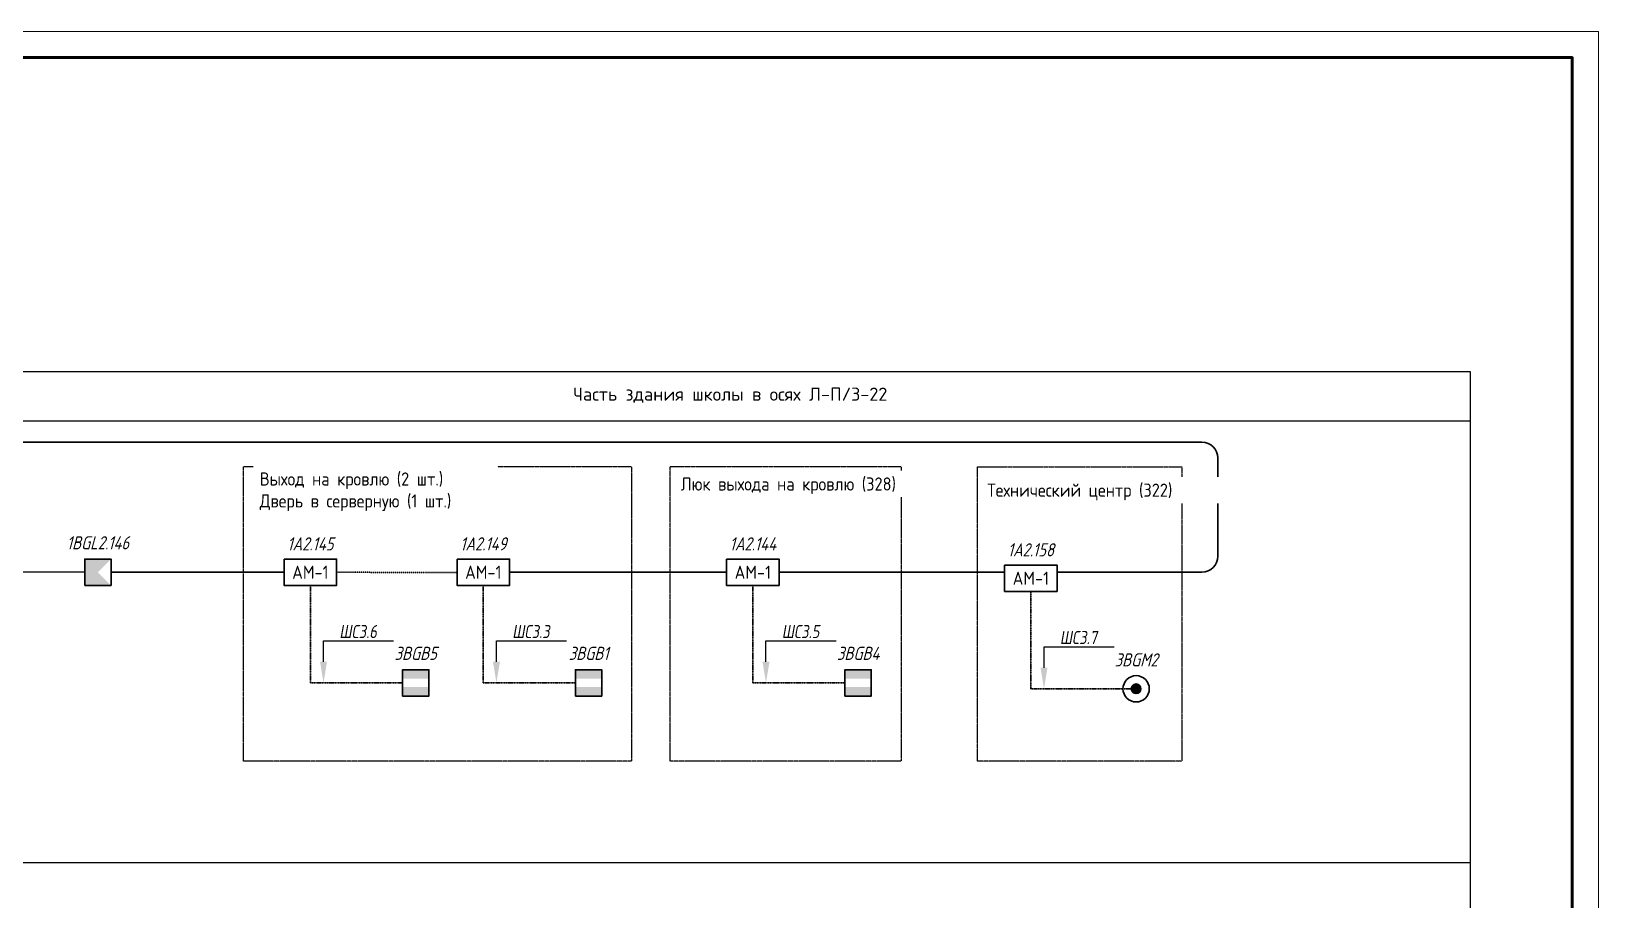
# Model space of a CAD drawing. Header units: millimetres. Extents: x -259793 to 1187961, y -549744 to 43070.
# Drawn here: x 626936 to 656700, y 4996 to 21488 of the extents above; entities that cross this region are included whole.
import ezdxf
from ezdxf import colors
from ezdxf.entities.mleader import LeaderData, LeaderLine
from ezdxf.enums import TextEntityAlignment as Align
from ezdxf.math import Vec2, Vec3

# ---------------------------------------------------------------- set-up
doc = ezdxf.new("R2010")
doc.units = ezdxf.units.MM
for name, pattern in [('HIDDEN', [0.375, 0.25, -0.125]), ('JIS_02_1.0', [2, 1, -1]), ('штриховаяX2', [1.5, 1, -0.5])]:
    doc.linetypes.add(name, pattern=pattern)
for name, color, linetype, lineweight in [('__ФОРМАТ', 7, 'Continuous', 40), ('RC-Выноски', 7, 'Continuous', 0), ('RC-Извещатели_охранные', 5, 'Continuous', 30), ('RC-Линии_связи-Адресные', 5, 'Continuous', 30), ('RC-Линии_связи-Шлейфы_сигнальные', 5, 'штриховаяX2', 30), ('RC-Прочее_оборудование', 5, 'Continuous', 30)]:
    doc.layers.add(name, color=color, linetype=linetype, lineweight=lineweight)
for name, color, linetype in [('RC-Позиционные_обозначения', 7, 'Continuous'), ('RC-Таблицы', 7, 'Continuous'), ('Стены', 194, 'Continuous'), ('флажки', 7, 'Continuous'), ('ШТАМП', 2, 'Continuous')]:
    doc.layers.add(name, color=color, linetype=linetype)
doc.layers.add('Границы листа', color=7, linetype='Continuous', lineweight=0, plot=False)
doc.styles.add('ISOCPEUR', font='isocpeur.ttf', dxfattribs={"width": 0.9, "height": 350})
doc.styles.add('RubezhCAD', font='', dxfattribs={"oblique": 10})
doc.styles.get("Standard").update_dxf_attribs({"font": ''})
doc.styles.get('RubezhCAD').set_extended_font_data('GOST type A')
doc.styles.get('Standard').set_extended_font_data('GOST type B')

# ---------------------------------------------------------------- blocks, each defined once
blk = doc.blocks.new('RC-UGO-AM-01')
at = {"layer": 'RC-Прочее_оборудование'}
blk.add_point((0, 0), dxfattribs=at)
blk.add_wipeout([(4.99, 2.5), (4.99, -2.5), (-4.99, -2.5), (-4.99, 2.5)]).dxf.layer = 'RC-Прочее_оборудование'
blk.add_wipeout([(-4.99, -2.5), (-4.99, 2.5), (4.99, 2.5), (4.99, -2.5)]).dxf.layer = 'RC-Прочее_оборудование'
blk.add_lwpolyline([(-4.99, 2.5), (4.99, 2.5), (4.99, -2.5), (-4.99, -2.5), (-4.99, 2.5)], close=True, dxfattribs=at)
blk.add_lwpolyline([(-4.99, 2.5), (-4.99, 2.5)], dxfattribs=at)
blk.add_lwpolyline([(-4.99, 2.5), (-4.99, 2.5)], dxfattribs=at)
at = {"layer": 'RC-Прочее_оборудование', "ltscale": 100, "style": 'ISOCPEUR', "width": 0.9}
blk.add_text('АМ-1', height=2.5, dxfattribs=at).set_placement((0, 0), align=Align.MIDDLE)
at = {"layer": 'RC-Прочее_оборудование'}
blk.add_attdef('PSTN', text='', height=2.5, dxfattribs=at).set_placement((2.32, 2.4), align=Align.BOTTOM_LEFT)
blk = doc.blocks.new('RC-UGO-IOM-01')
at = {"layer": 'RC-Извещатели_охранные'}
blk.add_point((0, 0), dxfattribs=at)
blk.add_wipeout([(2.5, -2.5), (2.5, 2.5), (-2.5, 2.5), (-2.5, -2.5)]).dxf.layer = 'RC-Извещатели_охранные'
blk.add_wipeout([(-2.5, -2.5), (-2.5, 2.5), (2.5, 2.5), (2.5, -2.5)]).dxf.layer = 'RC-Извещатели_охранные'
h = blk.add_hatch(color=256, dxfattribs=at)
h.dxf.hatch_style = 1
h.paths.add_polyline_path([(2.5, 0.8), (2.5, 2.51), (-2.5, 2.5), (-2.5, 0.8)])
h = blk.add_hatch(color=256, dxfattribs=at)
h.dxf.hatch_style = 1
h.paths.add_polyline_path([(2.5, -2.5), (2.5, -0.79), (-2.5, -0.8), (-2.5, -2.5)])
blk.add_lwpolyline([(-2.5, -2.5), (2.5, -2.5), (2.5, 2.5), (-2.5, 2.5)], close=True, dxfattribs=at)
blk.add_attdef('PSTN', text='', height=2.5, dxfattribs=at).set_placement((0.98, 2.6), align=Align.BOTTOM_LEFT)
blk = doc.blocks.new('*U1002')
at = {"lineweight": -2}
blk.add_lwpolyline([(20, 5), (836, 5), (836, 589), (20, 589)], close=True, dxfattribs=at)
at = {"layer": 'Границы листа'}
blk.add_lwpolyline([(841, 0), (0, 0), (0, 594), (841, 594)], close=True, dxfattribs=at)
at = {"lineweight": 13, "oblique": 10, "flags": 8}
blk.add_attdef('ФОРМАТ', (801.94, 1.12), '', height=3, dxfattribs=at)
blk = doc.blocks.new('RC-UGO-IOPO-02')
blk.add_wipeout([(2.5, -2.5), (2.5, 2.5), (-2.5, 2.5), (-2.5, -2.5)]).dxf.layer = 'RC-Извещатели_охранные'
blk.add_wipeout([(-2.5, -2.5), (-2.5, 2.5), (2.5, 2.5), (2.5, -2.5)]).dxf.layer = 'RC-Извещатели_охранные'
at = {"layer": 'RC-Извещатели_охранные'}
h = blk.add_hatch(color=256, dxfattribs=at)
h.dxf.hatch_style = 1
h.paths.add_polyline_path([(2.5, -2.5), (0, 0), (2.5, 2.5), (-2.5, 2.5), (-2.5, -2.5)])
blk.add_lwpolyline([(-2.5, -2.5), (2.5, -2.5), (2.5, 2.5), (-2.5, 2.5)], close=True, dxfattribs=at)
blk.add_attdef('PSTN', text='', height=2.5, dxfattribs=at).set_placement((0.98, 2.6), align=Align.BOTTOM_LEFT)
blk = doc.blocks.new('RC-UGO-IOTR-01')
at = {"layer": 'RC-Извещатели_охранные'}
h = blk.add_hatch(color=256, dxfattribs=at)
h.dxf.hatch_style = 1
h.paths.add_polyline_path([(0.92, 0), (-0.92, 0, 1)])
h.paths.add_polyline_path([(-0.92, 0), (0.92, 0, 1)])
for radius in [2.5, 0.918]:
    blk.add_circle((0, 0), radius, dxfattribs=at)
blk.add_attdef('PSTN', text='', height=1.5, dxfattribs=at).set_placement((2.5, 2.5), align=Align.BOTTOM_CENTER)

msp = doc.modelspace()

# ---------------------------------------------------------------- linework, layer by layer
at = {"layer": 'RC-Линии_связи-Адресные', "ltscale": 100}
for p, q in [((619087.81216, 13686.5431), (649165.63095, 13686.5431)), ((649465.63095, 13386.5431), (649465.63095, 11517.14631)), ((636017.81339, 11213.50875), (649165.80303, 11217.14636))]:
    msp.add_line(p, q, dxfattribs=at)
at = {"layer": 'RC-Линии_связи-Адресные'}
msp.add_line((628200.23853, 11213.50875), (630450.23853, 11213.50875), dxfattribs=at)
at = {"layer": 'RC-Линии_связи-Адресные', "ltscale": 100}
for centre, start, end in [((649165.63095, 13386.5431), 0, 90), ((649165.63095, 11517.14631), 270.032865836, 0)]:
    msp.add_arc(centre, 300, start, end, dxfattribs=at)
at = {"layer": 'RC-Линии_связи-Шлейфы_сигнальные', "ltscale": 3.5}
for p, q in [((632234.72831, 11213.50875), (632234.72831, 9113.50875)), ((635518.52824, 11213.50875), (635518.52824, 9113.50875)), ((632234.72831, 9113.50875), (634234.72831, 9113.50875)), ((635518.52824, 9113.50875), (637518.52824, 9113.50875))]:
    msp.add_line(p, q, dxfattribs=at)
at = {"layer": 'RC-Таблицы', "ltscale": 0.01}
for p, q in [((575632.0698, 15024.75556), (654258.60107, 15024.75556)), ((654258.60107, 15024.75556), (654258.60107, -29959.89135)), ((575632.0698, 14092.26154), (654258.60107, 14092.26154)), ((575632.0698, 5698.72855), (654258.60107, 5698.72855))]:
    msp.add_line(p, q, dxfattribs=at)

# ---------------------------------------------------------------- texts
at = {"layer": 'ШТАМП', "color": 0, "lineweight": 30, "insert": (640209.35093, 14577.4094), "char_height": 250, "width": 14924.0921329, "attachment_point": 5, "line_spacing_factor": 0.85}
msp.add_mtext('{\\fISOCPEUR|b0|i0|c204|p34;Часть здания школы в осях Л-П/3-22}', dxfattribs=at)

# ---------------------------------------------------------------- next in the draw order: block references
at = {"layer": 'RC-Извещатели_охранные', "color": 1, "ltscale": 0.01}
ref = msp.add_blockref('RC-UGO-IOM-01', (634234.72831, 9113.50875), dxfattribs=dict(at, xscale=100, yscale=100, zscale=100))
ref.add_attrib('PSTN', '3BGB5', dxfattribs={"layer": 'RC-Позиционные_обозначения', "height": 250, "style": 'RubezhCAD', "oblique": 15}).set_placement((634234.72831, 9473.83061), align=Align.BOTTOM_CENTER)
ref = msp.add_blockref('RC-UGO-IOM-01', (637518.52824, 9113.50875), dxfattribs=dict(at, xscale=100, yscale=100, zscale=100))
ref.add_attrib('PSTN', '3BGB1', dxfattribs={"layer": 'RC-Позиционные_обозначения', "height": 250, "style": 'RubezhCAD', "oblique": 15}).set_placement((637518.52824, 9473.83061), align=Align.BOTTOM_CENTER)
at = {"layer": 'RC-Прочее_оборудование', "color": 1, "ltscale": 0.01}
ref = msp.add_blockref('RC-UGO-AM-01', (632234.72831, 11213.50875), dxfattribs=dict(at, xscale=100, yscale=100, zscale=100))
ref.add_attrib('PSTN', '1A2.145', dxfattribs={"layer": 'RC-Позиционные_обозначения', "height": 250, "style": 'RubezhCAD', "oblique": 15}).set_placement((632234.72831, 11553.82747), align=Align.BOTTOM_CENTER)
ref = msp.add_blockref('RC-UGO-AM-01', (635518.52824, 11213.50875), dxfattribs=dict(at, xscale=100, yscale=100, zscale=100))
ref.add_attrib('PSTN', '1A2.149', dxfattribs={"layer": 'RC-Позиционные_обозначения', "height": 250, "style": 'RubezhCAD', "oblique": 15}).set_placement((635518.52824, 11553.82747), align=Align.BOTTOM_CENTER)

# ---------------------------------------------------------------- next in the draw order: linework, layer by layer
at = {"layer": 'RC-Линии_связи-Адресные'}
msp.add_line((630450.23853, 11213.50875), (631735.44316, 11213.50875), dxfattribs=at)
at = {"layer": 'RC-Линии_связи-Адресные', "linetype": 'JIS_02_1.0'}
msp.add_line((632734.01346, 11213.50875), (635019.52996, 11210.85734), dxfattribs=at)

# ---------------------------------------------------------------- next in the draw order: block references
at = {"layer": '__ФОРМАТ', "lineweight": 60, "xscale": 99.9999999999996, "yscale": 99.9999999999996, "zscale": 99.9999999999996}
msp.add_blockref('*U1002', (572599.91172, -37911.62667), dxfattribs=at)

# ---------------------------------------------------------------- next in the draw order: block references
at = {"layer": 'RC-Извещатели_охранные', "color": 1, "ltscale": 0.01}
ref = msp.add_blockref('RC-UGO-IOPO-02', (628200.23853, 11213.50875), dxfattribs=dict(at, xscale=100, yscale=100, zscale=100))
ref.add_attrib('PSTN', '1BGL2.146', dxfattribs={"layer": 'RC-Позиционные_обозначения', "height": 250, "style": 'RubezhCAD', "oblique": 15}).set_placement((628200.23853, 11573.83061), align=Align.BOTTOM_CENTER)

# ---------------------------------------------------------------- next in the draw order: leaders
at = {"layer": 'RC-Выноски', "ltscale": 0.01}
ml = msp.add_multileader_mtext('Standard', dxfattribs=at)
ml.set_content('ШС3.6', color=256, style='RubezhCAD')
ml.set_leader_properties()
ml.build(insert=Vec2(0, 0))
ml.multileader.update_dxf_attribs({"has_text_frame": 1, "text_left_attachment_type": 6, "text_right_attachment_type": 6, "dogleg_length": 2, "arrow_head_size": 400, "scale": 100})
ctx = ml.context
ctx.base_point, ctx.scale, ctx.char_height, ctx.arrow_head_size, ctx.landing_gap_size, ctx.plane_origin = Vec3(632684.72831, 9913.50875), 100, 250, 400, 100, Vec3(353736.48468, -38656.39606)
ctx.left_attachment, ctx.right_attachment = 6, 6
notes = []
notes.append((ctx, [(0, (1, 1, 0), (632484.72831, 9913.50875), (1, 0), 200, [(0, [(632484.72831, 9113.50875)], 0, [])])]))
ctx.mtext.insert, ctx.mtext.flow_direction = Vec3(632784.72831, 10213.50875), 5
ctx.mtext.has_bg_fill, ctx.mtext.bg_color, ctx.mtext.bg_scale_factor, ctx.mtext.bg_transparency, ctx.mtext.use_window_bg_color = 1, -1027028792, 1.5, 0, 1
ml = msp.add_multileader_mtext('Standard', dxfattribs=at)
ml.set_content('ШС3.3', color=256, style='RubezhCAD')
ml.set_leader_properties()
ml.build(insert=Vec2(0, 0))
ml.multileader.update_dxf_attribs({"has_text_frame": 1, "text_left_attachment_type": 6, "text_right_attachment_type": 6, "dogleg_length": 2, "arrow_head_size": 400, "scale": 100})
ctx = ml.context
ctx.base_point, ctx.scale, ctx.char_height, ctx.arrow_head_size, ctx.landing_gap_size, ctx.plane_origin = Vec3(635968.52824, 9913.50875), 100, 250, 400, 100, Vec3(360020.28461, -34456.39606)
ctx.left_attachment, ctx.right_attachment = 6, 6
notes.append((ctx, [(0, (1, 1, 0), (635768.52824, 9913.50875), (1, 0), 200, [(0, [(635768.52824, 9113.50875)], 0, [])])]))
ctx.mtext.insert, ctx.mtext.width, ctx.mtext.flow_direction = Vec3(636068.52824, 10213.50875), 152.0854541, 5
ctx.mtext.has_bg_fill, ctx.mtext.bg_color, ctx.mtext.bg_scale_factor, ctx.mtext.bg_transparency, ctx.mtext.use_window_bg_color = 1, -1027028792, 1.5, 0, 1
for ctx, leaders in notes:
    for number, flags, end, landing, length, lines in leaders:
        leader = LeaderData()
        leader.index, (leader.has_last_leader_line, leader.has_dogleg_vector, leader.attachment_direction) = number, flags
        leader.last_leader_point, leader.dogleg_vector, leader.dogleg_length = Vec3(end), Vec3(landing), length
        for number, points, colour, breaks in lines:
            line = LeaderLine()
            line.index, line.vertices, line.color, line.breaks = number, Vec3.list(points), colors.encode_raw_color(colour), breaks
            leader.lines.append(line)
        ctx.leaders.append(leader)

# ---------------------------------------------------------------- next in the draw order: linework, layer by layer
at = {"layer": 'RC-Линии_связи-Адресные'}
msp.add_line((626437.59317, 11222.01147), (627950.23853, 11213.50875), dxfattribs=at)
at = {"layer": 'RC-Линии_связи-Шлейфы_сигнальные', "ltscale": 3.5}
for p, q in [((640637.15932, 11213.50875), (640637.15932, 9113.50875)), ((645916.99281, 11100.11798), (645916.99281, 9000.11798)), ((640637.15932, 9113.50875), (642637.15932, 9113.50875)), ((645916.99281, 9000.11798), (647916.99281, 9000.11798))]:
    msp.add_line(p, q, dxfattribs=at)
at = {"layer": 'Стены', "color": 0, "linetype": 'HIDDEN', "ltscale": 10}
msp.add_lwpolyline([(630965.44654, 13223.48922), (638335.33527, 13223.48922), (638335.33527, 7628.74538), (630965.44654, 7628.74538)], close=True, dxfattribs=at)

# ---------------------------------------------------------------- next in the draw order: block references
at = {"layer": 'RC-Извещатели_охранные', "color": 1, "ltscale": 0.01}
ref = msp.add_blockref('RC-UGO-IOM-01', (642637.15932, 9113.50875), dxfattribs=dict(at, xscale=100, yscale=100, zscale=100))
ref.add_attrib('PSTN', '3BGB4', dxfattribs={"layer": 'RC-Позиционные_обозначения', "height": 250, "style": 'RubezhCAD', "oblique": 15}).set_placement((642637.15932, 9473.83061), align=Align.BOTTOM_CENTER)
ref = msp.add_blockref('RC-UGO-IOTR-01', (647916.99281, 9000.11798), dxfattribs=dict(at, xscale=100, yscale=100, zscale=100))
ref.add_attrib('PSTN', '3BGM2', dxfattribs={"layer": 'RC-Позиционные_обозначения', "height": 250, "style": 'RubezhCAD', "oblique": 15}).set_placement((647916.99281, 9350.16473), align=Align.BOTTOM_CENTER)
at = {"layer": 'RC-Прочее_оборудование', "color": 1, "ltscale": 0.01}
ref = msp.add_blockref('RC-UGO-AM-01', (640637.15932, 11213.50875), dxfattribs=dict(at, xscale=100, yscale=100, zscale=100))
ref.add_attrib('PSTN', '1A2.144', dxfattribs={"layer": 'RC-Позиционные_обозначения', "height": 250, "style": 'RubezhCAD', "oblique": 15}).set_placement((640637.15932, 11553.82747), align=Align.BOTTOM_CENTER)
ref = msp.add_blockref('RC-UGO-AM-01', (645916.99281, 11100.11798), dxfattribs=dict(at, xscale=100, yscale=100, zscale=100))
ref.add_attrib('PSTN', '1A2.158', dxfattribs={"layer": 'RC-Позиционные_обозначения', "height": 250, "style": 'RubezhCAD', "oblique": 15}).set_placement((645916.99281, 11440.4367), align=Align.BOTTOM_CENTER)

# ---------------------------------------------------------------- next in the draw order: texts
at = {"layer": 'флажки', "lineweight": 30, "insert": (631273.58281, 12743.57075), "char_height": 250, "width": 4391.3664049, "attachment_point": 4, "style": 'ISOCPEUR', "bg_fill": 2}
msp.add_mtext('Выход на кровлю (2 шт.)\\PДверь в серверную (1 шт.)', dxfattribs=at)

# ---------------------------------------------------------------- next in the draw order: leaders
at = {"layer": 'RC-Выноски', "ltscale": 0.01}
ml = msp.add_multileader_mtext('Standard', dxfattribs=at)
ml.set_content('ШС3.5', color=256, style='RubezhCAD')
ml.set_leader_properties()
ml.build(insert=Vec2(0, 0))
ml.multileader.update_dxf_attribs({"has_text_frame": 1, "text_left_attachment_type": 6, "text_right_attachment_type": 6, "dogleg_length": 2, "arrow_head_size": 400, "scale": 100})
ctx = ml.context
ctx.base_point, ctx.scale, ctx.char_height, ctx.arrow_head_size, ctx.landing_gap_size, ctx.plane_origin = Vec3(641087.15932, 9913.50875), 100, 250, 400, 100, Vec3(365138.91569, -34456.39606)
ctx.left_attachment, ctx.right_attachment = 6, 6
notes = []
notes.append((ctx, [(0, (1, 1, 0), (640887.15932, 9913.50875), (1, 0), 200, [(0, [(640887.15932, 9113.50875)], 0, [])])]))
ctx.mtext.insert, ctx.mtext.flow_direction = Vec3(641187.15932, 10213.50875), 5
ctx.mtext.has_bg_fill, ctx.mtext.bg_color, ctx.mtext.bg_scale_factor, ctx.mtext.bg_transparency, ctx.mtext.use_window_bg_color = 1, -1027028792, 1.5, 0, 1
ml = msp.add_multileader_mtext('Standard', dxfattribs=at)
ml.set_content('ШС3.7', color=256, style='RubezhCAD')
ml.set_leader_properties()
ml.build(insert=Vec2(0, 0))
ml.multileader.update_dxf_attribs({"has_text_frame": 1, "text_left_attachment_type": 6, "text_right_attachment_type": 6, "dogleg_length": 2, "arrow_head_size": 400, "scale": 100})
ctx = ml.context
ctx.base_point, ctx.scale, ctx.char_height, ctx.arrow_head_size, ctx.landing_gap_size, ctx.plane_origin = Vec3(646366.99281, 9800.11798), 100, 250, 400, 100, Vec3(361863.95548, -34569.78683)
ctx.left_attachment, ctx.right_attachment = 6, 6
notes.append((ctx, [(0, (1, 1, 0), (646166.99281, 9800.11798), (1, 0), 200, [(0, [(646166.99281, 9000.11798)], 0, [])])]))
ctx.mtext.insert, ctx.mtext.flow_direction = Vec3(646466.99281, 10100.11798), 5
ctx.mtext.has_bg_fill, ctx.mtext.bg_color, ctx.mtext.bg_scale_factor, ctx.mtext.bg_transparency, ctx.mtext.use_window_bg_color = 1, -1027028792, 1.5, 0, 1
for ctx, leaders in notes:
    for number, flags, end, landing, length, lines in leaders:
        leader = LeaderData()
        leader.index, (leader.has_last_leader_line, leader.has_dogleg_vector, leader.attachment_direction) = number, flags
        leader.last_leader_point, leader.dogleg_vector, leader.dogleg_length = Vec3(end), Vec3(landing), length
        for number, points, colour, breaks in lines:
            line = LeaderLine()
            line.index, line.vertices, line.color, line.breaks = number, Vec3.list(points), colors.encode_raw_color(colour), breaks
            leader.lines.append(line)
        ctx.leaders.append(leader)

# ---------------------------------------------------------------- next in the draw order: linework, layer by layer
at = {"layer": 'Стены', "color": 0, "linetype": 'HIDDEN', "ltscale": 10}
for points in [[(639065.44417, 13223.48922), (643453.96635, 13223.48922), (643453.96635, 7628.74538), (639065.44417, 7628.74538)], [(644901.69017, 13219.47541), (648785.9873, 13219.47541), (648785.9873, 7624.73157), (644901.69017, 7624.73157)]]:
    msp.add_lwpolyline(points, close=True, dxfattribs=at)

# ---------------------------------------------------------------- next in the draw order: texts
at = {"layer": 'флажки', "lineweight": 30, "char_height": 250, "width": 4391.3664049, "attachment_point": 4, "style": 'ISOCPEUR', "bg_fill": 2}
for s, insert in [('Люк выхода на кровлю (328)', (639269.589, 12856.96151)), ('Технический центр (322)', (645089.40293, 12739.55694))]:
    msp.add_mtext(s, dxfattribs=dict(at, insert=insert))

doc.saveas('drawing.dxf')
